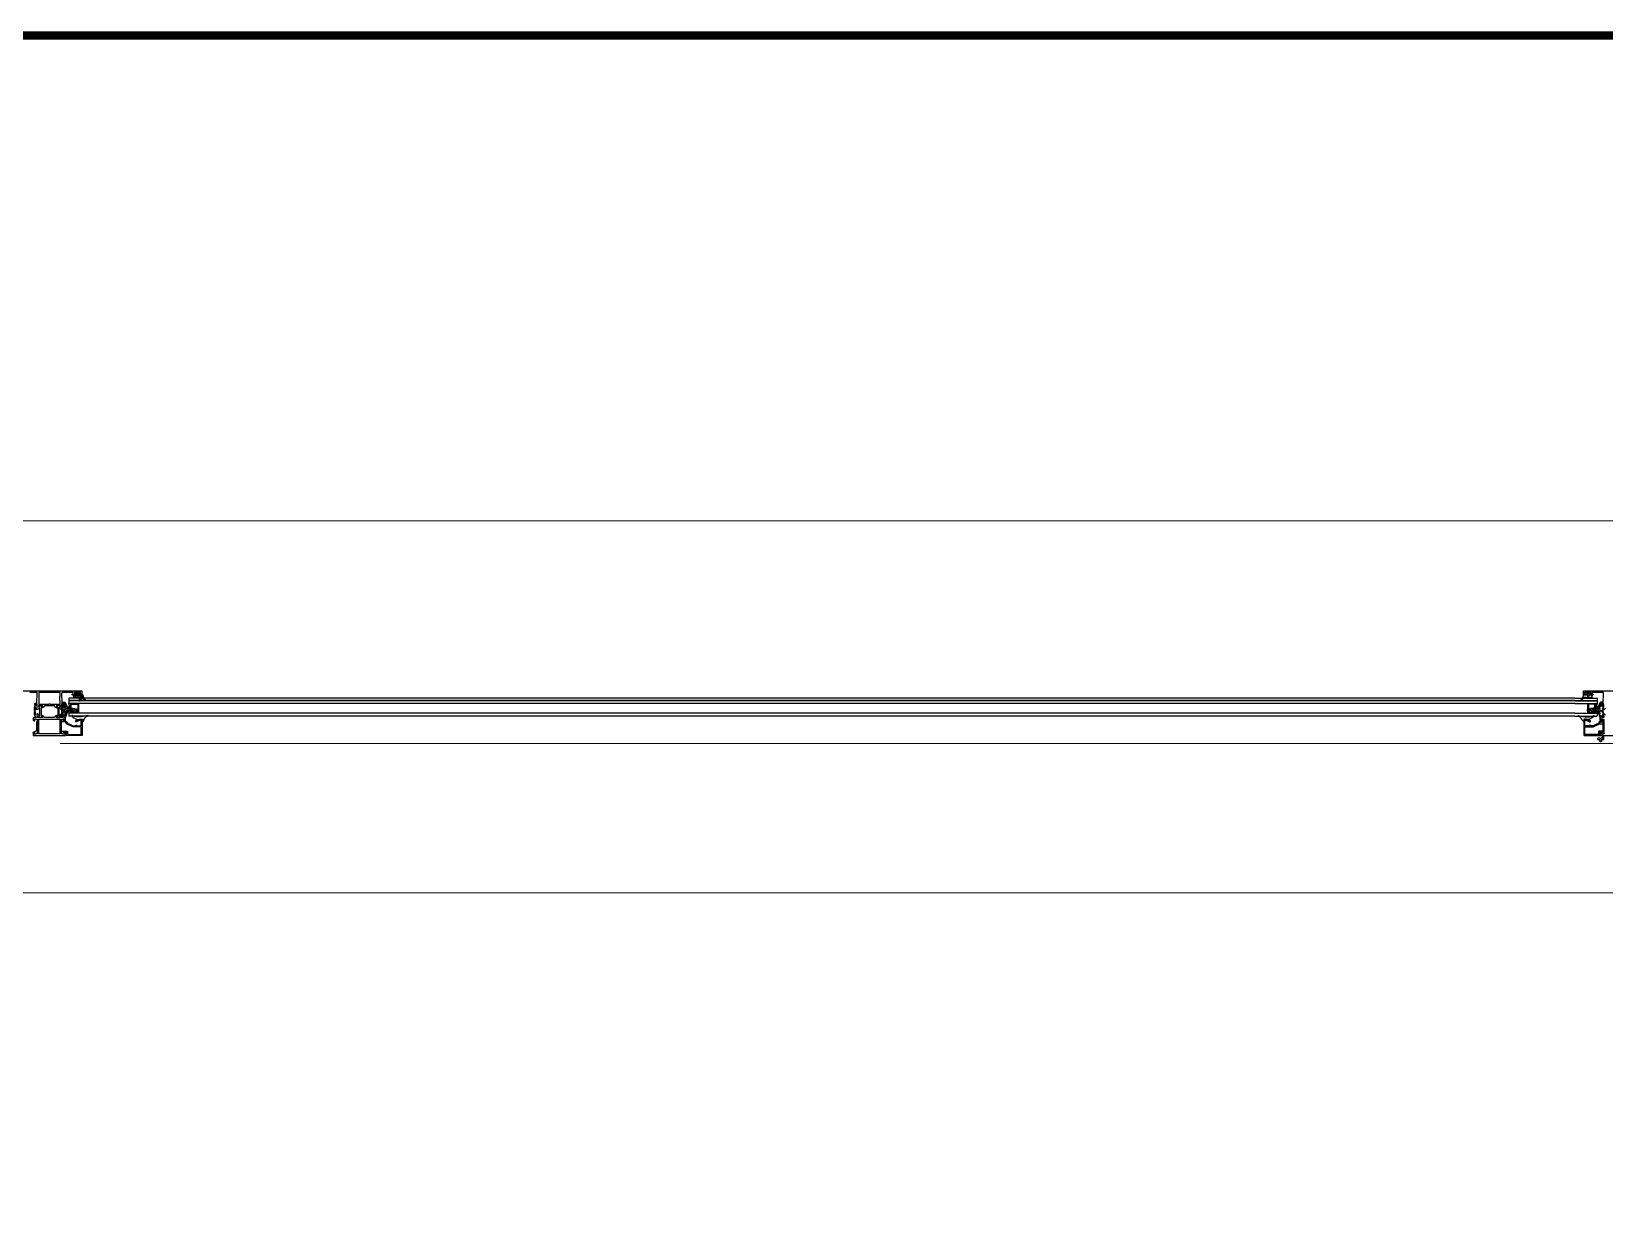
# Model space of a CAD drawing. Extents: x -9058 to 11890, y 0 to 7444.
# Drawn here: x 1829.2 to 2023.7, y 3721.3 to 3868.4 of the extents above; entities that cross this region are included whole.
import ezdxf

# ---------------------------------------------------------------- set-up
doc = ezdxf.new("R2010")
doc.units = 0
doc.header["$LTSCALE"] = 10
doc.header["$MEASUREMENT"] = 0
doc.linetypes.add('HIDDEN2', pattern=[4.7625, 3.175, -1.5875])
for name, color, linetype, lineweight in [('06D', 9, 'Continuous', 9), ('10', 9, 'Continuous', 9), ('15', 9, 'Continuous', 9), ('21', 9, 'Continuous', 9)]:
    doc.layers.add(name, color=color, linetype=linetype, lineweight=lineweight)

msp = doc.modelspace()

# ---------------------------------------------------------------- hatches: boundary and pattern name
at = {"layer": '06D', "lineweight": 25, "ltscale": 0.5}
h = msp.add_hatch(dxfattribs=at)
h.set_pattern_fill('ANSI31', color=256, scale=0.05, angle=450, style=0)
h.set_pattern_definition([(225, (-191.06147, 133.83068), (-0.1122532015, 0.1122532015), [])])
edge = h.paths.add_edge_path(flags=16)
edge.add_arc((1834.83, 3786.36), 0.025, 180, 270, ccw=False)
edge.add_line((1834.81, 3786.36), (1834.81, 3786.46))
edge.add_arc((1834.83, 3786.46), 0.025, 450, 540, ccw=False)
edge.add_line((1834.83, 3786.49), (1835.01, 3786.49))
edge.add_arc((1835.01, 3786.46), 0.025, 360, 450, ccw=False)
edge.add_line((1835.04, 3786.46), (1835.04, 3786.36))
edge.add_arc((1835.01, 3786.36), 0.025, 270, 360, ccw=False)
edge.add_line((1835.01, 3786.34), (1834.83, 3786.34))
edge = h.paths.add_edge_path()
edge.add_arc((1834.64, 3786.37), 0.035, 270, 360)
edge.add_line((1834.67, 3786.37), (1834.67, 3786.45))
edge.add_arc((1834.66, 3786.45), 0.015, 360, 402.1692)
edge.add_line((1834.67, 3786.46), (1834.63, 3786.5))
edge.add_arc((1834.66, 3786.53), 0.04, 117.0437, 223.6131, ccw=False)
edge.add_line((1834.64, 3786.56), (1834.73, 3786.61))
edge.add_arc((1834.81, 3786.45), 0.175, 450, 477.0437, ccw=False)
edge.add_line((1834.81, 3786.63), (1835.04, 3786.63))
edge.add_arc((1835.04, 3786.45), 0.175, 422.9563, 450, ccw=False)
edge.add_line((1835.12, 3786.61), (1835.21, 3786.56))
edge.add_arc((1835.19, 3786.53), 0.04, 316.3869, 422.9563, ccw=False)
edge.add_line((1835.22, 3786.5), (1835.18, 3786.46))
edge.add_arc((1835.19, 3786.45), 0.015, 497.8308, 540)
edge.add_line((1835.17, 3786.45), (1835.17, 3786.37))
edge.add_arc((1835.21, 3786.37), 0.035, 180, 270)
edge.add_line((1835.21, 3786.33), (1835.49, 3786.33))
edge.add_arc((1835.49, 3786.29), 0.04, 360, 450, ccw=False)
edge.add_line((1835.53, 3786.29), (1835.53, 3786.15))
edge.add_arc((1835.48, 3786.15), 0.05, 319.9652, 360, ccw=False)
edge.add_line((1835.52, 3786.11), (1835.15, 3785.58))
edge.add_arc((1835.11, 3785.61), 0.04, 146.9957, 319.9652, ccw=False)
edge.add_line((1835.08, 3785.63), (1835.4, 3786.13))
edge.add_arc((1835.35, 3786.17), 0.06, 326.9957, 506.1456)
edge.add_line((1835.3, 3786.2), (1834.46, 3786.2))
edge.add_arc((1834.46, 3786.24), 0.04, 180, 270, ccw=False)
edge.add_line((1834.42, 3786.24), (1834.42, 3786.29))
edge.add_arc((1834.46, 3786.29), 0.04, 90, 180, ccw=False)
edge.add_line((1834.46, 3786.33), (1834.64, 3786.33))
h = msp.add_hatch(dxfattribs=at)
h.set_pattern_fill('ANSI31', color=256, scale=0.05, style=0)
h.set_pattern_definition([(225, (-8.60164, -248.68329), (0.1122532015, -0.1122532015), [])])
h.paths.add_polyline_path([(1834.78, 3784.18), (1834.97, 3784.36, 0.203536), (1835, 3784.43), (1835, 3784.51, 0.380587), (1834.91, 3784.61, -0.061836), (1833.66, 3784.92, -0.189764), (1833.6, 3784.97), (1833.41, 3785.4, 0.285747), (1833.32, 3785.45), (1833.03, 3785.45, 0.414214), (1833.01, 3785.43), (1833.01, 3785.34, 0.414214), (1833.03, 3785.32), (1833.25, 3785.32, -0.414214), (1833.28, 3785.29), (1833.28, 3785.1, -0.414214), (1833.26, 3785.07), (1833.18, 3785.07, -0.414214), (1833.15, 3785.1), (1833.15, 3785.13, 0.414214), (1833.12, 3785.16), (1833.06, 3785.16, 0.296563), (1833.04, 3785.15), (1832.98, 3785.01, 0.104779), (1832.96, 3784.94), (1832.96, 3784.86, -0.081633), (1832.96, 3783.88), (1832.96, 3783.8, 0.104779), (1832.98, 3783.73), (1833.04, 3783.59, 0.296563), (1833.06, 3783.58), (1833.12, 3783.58, 0.414214), (1833.15, 3783.61), (1833.15, 3783.65, -0.414214), (1833.18, 3783.67), (1833.26, 3783.67, -0.414214), (1833.28, 3783.65), (1833.28, 3783.59, 0.414214), (1833.31, 3783.56), (1833.4, 3783.56, 0.328426), (1833.45, 3783.6), (1833.67, 3784.3, -0.309555), (1833.69, 3784.32), (1834.49, 3784.37, 0.394287), (1834.51, 3784.39, -0.364538), (1834.55, 3784.44, -0.068684), (1834.85, 3784.45, -0.950368), (1834.85, 3784.41, 0.000002), (1834.85, 3784.41), (1834.7, 3784.26, 0.999219)])
h.paths.add_polyline_path([(1833.35, 3784.51), (1833.35, 3784.85, 0.414214), (1833.32, 3784.88), (1833.19, 3784.88, 0.414214), (1833.16, 3784.85), (1833.16, 3784.51, 0.414214), (1833.19, 3784.48), (1833.32, 3784.48, 0.414214)], flags=16)
h.paths.add_polyline_path([(1833.32, 3784.26), (1833.19, 3784.26, 0.414214), (1833.16, 3784.23), (1833.16, 3783.89, 0.414214), (1833.19, 3783.86), (1833.32, 3783.86, 0.414214), (1833.35, 3783.89), (1833.35, 3784.23, 0.414214)], flags=16)
h = msp.add_hatch(dxfattribs=at)
h.set_pattern_fill('ANSI31', color=256, scale=0.05, style=0)
h.set_pattern_definition([(315, (62.20478, -248.68422), (-0.1122532015, -0.1122532015), [])])
h.paths.add_polyline_path([(2021.73, 3784.18), (2021.54, 3784.36, -0.203536), (2021.51, 3784.43), (2021.51, 3784.51, -0.380587), (2021.6, 3784.61, 0.061836), (2022.86, 3784.92, 0.189764), (2022.91, 3784.97), (2023.1, 3785.39, -0.285747), (2023.19, 3785.45), (2023.48, 3785.45, -0.414214), (2023.5, 3785.43), (2023.5, 3785.34, -0.414214), (2023.48, 3785.32), (2023.27, 3785.32, 0.414214), (2023.23, 3785.29), (2023.23, 3785.1, 0.414214), (2023.26, 3785.07), (2023.34, 3785.07, 0.414214), (2023.36, 3785.1), (2023.36, 3785.13, -0.414214), (2023.39, 3785.16), (2023.46, 3785.16, -0.296563), (2023.47, 3785.15), (2023.53, 3785.01, -0.104779), (2023.55, 3784.94), (2023.55, 3784.86, 0.081633), (2023.55, 3783.88), (2023.55, 3783.8, -0.104779), (2023.53, 3783.73), (2023.47, 3783.59, -0.296563), (2023.46, 3783.58), (2023.39, 3783.58, -0.414214), (2023.36, 3783.61), (2023.36, 3783.65, 0.414214), (2023.34, 3783.67), (2023.26, 3783.67, 0.414214), (2023.23, 3783.65), (2023.23, 3783.59, -0.414214), (2023.21, 3783.56), (2023.11, 3783.56, -0.328426), (2023.06, 3783.6), (2022.84, 3784.3, 0.309555), (2022.82, 3784.32), (2022.02, 3784.37, -0.394287), (2022, 3784.39, 0.364538), (2021.96, 3784.44, 0.068684), (2021.66, 3784.45, 0.950368), (2021.66, 3784.41, -0.000002), (2021.66, 3784.41), (2021.81, 3784.26, -0.999219)])
h.paths.add_polyline_path([(2023.16, 3784.51), (2023.16, 3784.85, -0.414214), (2023.19, 3784.88), (2023.32, 3784.88, -0.414214), (2023.35, 3784.85), (2023.35, 3784.51, -0.414214), (2023.32, 3784.48), (2023.19, 3784.48, -0.414214)], flags=16)
h.paths.add_polyline_path([(2023.19, 3784.26), (2023.32, 3784.26, -0.414214), (2023.35, 3784.23), (2023.35, 3783.89, -0.414214), (2023.32, 3783.86), (2023.19, 3783.86, -0.414214), (2023.16, 3783.89), (2023.16, 3784.23, -0.414214)], flags=16)

# ---------------------------------------------------------------- linework, layer by layer
at = {"layer": '06D'}
for points in [[(2225.06, 3807.87), (1825.06, 3807.87)], [(1832.78, 3780.34), (2216.99, 3780.34)], [(2223.06, 3763.87), (2223.06, 3761.87), (1827.06, 3761.87), (1827.06, 3763.87)]]:
    msp.add_lwpolyline(points, dxfattribs=at)
at = {"layer": '06D', "lineweight": 25, "ltscale": 0.5}
for points in [[(1834.64, 3786.33, 0.414214), (1834.67, 3786.37), (1834.67, 3786.45, 0.186103), (1834.67, 3786.46), (1834.63, 3786.5, -0.501687), (1834.64, 3786.56), (1834.73, 3786.61, -0.118551), (1834.81, 3786.63), (1835.04, 3786.63, -0.118551), (1835.12, 3786.61), (1835.21, 3786.56, -0.501687), (1835.22, 3786.5), (1835.18, 3786.46, 0.186103), (1835.17, 3786.45), (1835.17, 3786.37, 0.414214), (1835.21, 3786.33), (1835.49, 3786.33, -0.414214), (1835.53, 3786.29), (1835.53, 3786.15, -0.176484), (1835.52, 3786.11), (1835.15, 3785.58, -0.940455), (1835.08, 3785.63), (1835.4, 3786.13, 0.992608), (1835.3, 3786.2), (1834.46, 3786.2, -0.414214), (1834.42, 3786.24), (1834.42, 3786.29, -0.414214), (1834.46, 3786.33)], [(1834.83, 3786.34, -0.414214), (1834.81, 3786.36), (1834.81, 3786.46, -0.414214), (1834.83, 3786.49), (1835.01, 3786.49, -0.414214), (1835.04, 3786.46), (1835.04, 3786.36, -0.414214), (1835.01, 3786.34)], [(1830.42, 3783.86, 0.131652), (1830.43, 3783.81), (1830.54, 3783.62, -0.131652), (1830.54, 3783.6), (1830.54, 3783.58, -0.414214), (1830.51, 3783.55), (1830.15, 3783.55, -0.414214), (1830.12, 3783.58), (1830.12, 3783.6, -0.131652), (1830.13, 3783.62), (1830.24, 3783.81, 0.131652), (1830.25, 3783.86), (1830.25, 3784.7, 0.131652), (1830.24, 3784.75), (1830.13, 3784.94, -0.131652), (1830.12, 3784.95), (1830.12, 3784.98, -0.414214), (1830.15, 3785.01), (1830.51, 3785.01, -0.414214), (1830.54, 3784.98), (1830.54, 3784.95, -0.131652), (1830.54, 3784.94), (1830.43, 3784.75, 0.131652), (1830.42, 3784.7)], [(1832.49, 3783.86, -0.131652), (1832.48, 3783.81), (1832.37, 3783.62, 0.131652), (1832.36, 3783.6), (1832.36, 3783.58, 0.414214), (1832.39, 3783.55), (1832.75, 3783.55, 0.414214), (1832.78, 3783.58), (1832.78, 3783.6, 0.131652), (1832.78, 3783.62), (1832.67, 3783.81, -0.131652), (1832.66, 3783.86), (1832.66, 3784.7, -0.131652), (1832.67, 3784.75), (1832.78, 3784.94, 0.131652), (1832.78, 3784.95), (1832.78, 3784.98, 0.414214), (1832.75, 3785.01), (1832.39, 3785.01, 0.414214), (1832.36, 3784.98), (1832.36, 3784.95, 0.131652), (1832.37, 3784.94), (1832.48, 3784.75, -0.131652), (1832.49, 3784.7)], [(1833.35, 3784.51, -0.414214), (1833.32, 3784.48), (1833.19, 3784.48, -0.414214), (1833.16, 3784.51), (1833.16, 3784.85, -0.414214), (1833.19, 3784.88), (1833.32, 3784.88, -0.414214), (1833.35, 3784.85)], [(1835.52, 3783.34), (1835.52, 3783.12, 0.414214), (1835.55, 3783.09), (1835.59, 3783.09, 0.356389), (1835.69, 3783.17, -0.262181), (1836.2, 3783.76, 0.316752), (1836.22, 3783.79, 0.499585), (1836.19, 3783.82, -0.048291), (1835.63, 3783.68, -0.086497), (1834.53, 3783.68, -0.16681), (1834.3, 3783.79, 0.169383), (1834.28, 3783.81), (1834.27, 3783.81, 0.513067), (1834.22, 3783.74, 0.159858), (1834.8, 3783.36, 0.178819), (1835.16, 3783.34), (1835.18, 3783.36, -0.13005), (1835.23, 3783.37), (1835.49, 3783.37, -0.414214)], [(2021.09, 3783.34), (2021.09, 3783.12, -0.414214), (2021.06, 3783.09), (2021.03, 3783.09, -0.356389), (2020.93, 3783.17, 0.262181), (2020.41, 3783.76, -0.316752), (2020.39, 3783.79, -0.499585), (2020.43, 3783.82, 0.048291), (2020.99, 3783.68, 0.086497), (2022.09, 3783.68, 0.16681), (2022.31, 3783.79, -0.169383), (2022.33, 3783.81), (2022.35, 3783.81, -0.513067), (2022.39, 3783.74, -0.159858), (2021.82, 3783.36, -0.178819), (2021.45, 3783.34), (2021.43, 3783.35, 0.13005), (2021.38, 3783.37), (2021.12, 3783.37, 0.414214)]]:
    msp.add_lwpolyline(points, format="xyb", close=True, dxfattribs=at)
for points in [[(1835.59, 3786.35, 0.220745), (1835.89, 3785.75, -0.651907), (1835.84, 3785.68, -0.176952), (1835.55, 3786, 0.281357), (1835.4, 3786.09), (1835.32, 3786.09), (1835.31, 3786.09), (1835.3, 3786.09), (1835.29, 3786.09), (1835.29, 3786.08), (1835.28, 3786.08), (1835.27, 3786.07), (1835.27, 3786.07), (1835.26, 3786.06), (1835.26, 3786.05), (1835.26, 3786.04), (1835.26, 3785.96), (1835.26, 3785.96), (1835.26, 3785.96), (1835.26, 3785.95), (1835.26, 3785.95), (1835.25, 3785.95), (1835.25, 3785.95), (1835.25, 3785.94), (1835.25, 3785.94), (1835.24, 3785.94), (1835.16, 3785.94), (1835.16, 3785.94), (1835.15, 3785.94), (1835.15, 3785.94), (1835.15, 3785.95), (1835.15, 3785.95), (1835.14, 3785.95), (1835.14, 3785.95), (1835.14, 3785.96), (1835.14, 3785.96), (1835.14, 3786.04), (1835.14, 3786.05), (1835.14, 3786.05), (1835.13, 3786.06), (1835.13, 3786.07), (1835.12, 3786.07), (1835.12, 3786.08), (1835.11, 3786.08), (1835.1, 3786.09), (1835.09, 3786.09), (1835.08, 3786.09), (1835.07, 3786.09), (1835.07, 3786.08), (1835.06, 3786.08), (1835.05, 3786.07), (1835.05, 3786.07), (1835.04, 3786.06), (1835.04, 3786.05), (1835.04, 3786.04), (1835.04, 3785.96), (1835.04, 3785.96), (1835.04, 3785.96), (1835.04, 3785.95), (1835.04, 3785.95), (1835.03, 3785.95), (1835.03, 3785.95), (1835.03, 3785.94), (1835.03, 3785.94), (1835.02, 3785.94), (1834.94, 3785.94), (1834.94, 3785.94), (1834.93, 3785.94), (1834.93, 3785.94), (1834.93, 3785.95), (1834.93, 3785.95), (1834.92, 3785.95), (1834.92, 3785.95), (1834.92, 3785.96), (1834.92, 3785.96), (1834.92, 3786.04), (1834.92, 3786.05), (1834.92, 3786.05), (1834.91, 3786.06), (1834.91, 3786.07), (1834.9, 3786.07), (1834.9, 3786.08), (1834.89, 3786.08), (1834.88, 3786.09), (1834.87, 3786.09), (1834.86, 3786.09), (1834.85, 3786.09), (1834.85, 3786.08), (1834.84, 3786.08), (1834.83, 3786.07), (1834.83, 3786.07), (1834.82, 3786.06), (1834.82, 3786.05), (1834.82, 3786.04), (1834.82, 3785.96), (1834.82, 3785.96), (1834.82, 3785.96), (1834.82, 3785.95), (1834.82, 3785.95), (1834.81, 3785.95), (1834.81, 3785.95), (1834.81, 3785.94), (1834.81, 3785.94), (1834.8, 3785.94), (1834.72, 3785.94), (1834.72, 3785.94), (1834.71, 3785.94), (1834.71, 3785.94), (1834.71, 3785.95), (1834.71, 3785.95), (1834.7, 3785.95), (1834.7, 3785.95), (1834.7, 3785.96), (1834.7, 3785.96), (1834.7, 3786.04), (1834.7, 3786.05), (1834.7, 3786.05), (1834.69, 3786.06), (1834.69, 3786.07), (1834.68, 3786.07), (1834.68, 3786.08), (1834.67, 3786.08), (1834.66, 3786.09), (1834.65, 3786.09), (1834.64, 3786.09), (1834.63, 3786.09), (1834.63, 3786.08), (1834.62, 3786.08), (1834.61, 3786.07), (1834.61, 3786.07), (1834.6, 3786.06), (1834.6, 3786.05), (1834.6, 3786.04), (1834.6, 3785.96), (1834.6, 3785.96), (1834.6, 3785.96), (1834.6, 3785.95), (1834.6, 3785.95), (1834.59, 3785.95), (1834.59, 3785.95), (1834.59, 3785.94), (1834.59, 3785.94), (1834.58, 3785.94), (1834.5, 3785.94), (1834.5, 3785.94), (1834.49, 3785.94), (1834.49, 3785.94), (1834.49, 3785.95), (1834.49, 3785.95), (1834.48, 3785.95), (1834.48, 3785.95), (1834.48, 3785.96), (1834.48, 3785.96), (1834.48, 3786.3, -0.414214), (1834.51, 3786.33), (1834.74, 3786.33, 0.414214), (1834.77, 3786.36), (1834.77, 3786.43, 0.291535), (1834.76, 3786.44), (1834.71, 3786.46, -0.613042), (1834.71, 3786.53), (1834.83, 3786.59, -0.127095), (1834.89, 3786.61), (1835.09, 3786.61, -0.127095), (1835.15, 3786.59), (1835.26, 3786.53, -0.585233), (1835.26, 3786.46), (1835.21, 3786.44, 0.167811), (1835.21, 3786.43), (1835.21, 3786.36, 0.414214), (1835.24, 3786.33), (1835.54, 3786.33), (1835.54, 3786.39, -0.394677), (1835.59, 3786.35)], [(2021.03, 3786.35, -0.220745), (2020.72, 3785.75, 0.651907), (2020.78, 3785.68, 0.176952), (2021.07, 3786, -0.281357), (2021.21, 3786.09), (2021.29, 3786.09), (2021.31, 3786.09), (2021.31, 3786.09), (2021.32, 3786.08), (2021.33, 3786.08), (2021.34, 3786.08), (2021.34, 3786.07), (2021.35, 3786.07), (2021.35, 3786.06), (2021.36, 3786.05), (2021.36, 3786.04), (2021.36, 3785.96), (2021.36, 3785.96), (2021.36, 3785.96), (2021.36, 3785.95), (2021.36, 3785.95), (2021.36, 3785.95), (2021.37, 3785.95), (2021.37, 3785.94), (2021.37, 3785.94), (2021.38, 3785.94), (2021.46, 3785.94), (2021.46, 3785.94), (2021.46, 3785.94), (2021.47, 3785.94), (2021.47, 3785.95), (2021.47, 3785.95), (2021.47, 3785.95), (2021.48, 3785.95), (2021.48, 3785.96), (2021.48, 3785.96), (2021.48, 3786.04), (2021.48, 3786.04), (2021.48, 3786.05), (2021.48, 3786.06), (2021.49, 3786.07), (2021.49, 3786.07), (2021.5, 3786.08), (2021.51, 3786.08), (2021.51, 3786.08), (2021.53, 3786.09), (2021.53, 3786.09), (2021.54, 3786.08), (2021.55, 3786.08), (2021.56, 3786.08), (2021.56, 3786.07), (2021.57, 3786.07), (2021.57, 3786.06), (2021.58, 3786.05), (2021.58, 3786.04), (2021.58, 3785.96), (2021.58, 3785.96), (2021.58, 3785.96), (2021.58, 3785.95), (2021.58, 3785.95), (2021.58, 3785.95), (2021.59, 3785.95), (2021.59, 3785.94), (2021.59, 3785.94), (2021.6, 3785.94), (2021.68, 3785.94), (2021.68, 3785.94), (2021.68, 3785.94), (2021.69, 3785.94), (2021.69, 3785.95), (2021.69, 3785.95), (2021.69, 3785.95), (2021.7, 3785.95), (2021.7, 3785.96), (2021.7, 3785.96), (2021.7, 3786.04), (2021.7, 3786.04), (2021.7, 3786.05), (2021.7, 3786.06), (2021.71, 3786.07), (2021.71, 3786.07), (2021.72, 3786.08), (2021.73, 3786.08), (2021.73, 3786.08), (2021.75, 3786.09), (2021.75, 3786.09), (2021.76, 3786.08), (2021.77, 3786.08), (2021.78, 3786.08), (2021.78, 3786.07), (2021.79, 3786.07), (2021.79, 3786.06), (2021.8, 3786.05), (2021.8, 3786.04), (2021.8, 3785.96), (2021.8, 3785.96), (2021.8, 3785.96), (2021.8, 3785.95), (2021.8, 3785.95), (2021.8, 3785.95), (2021.81, 3785.95), (2021.81, 3785.94), (2021.81, 3785.94), (2021.82, 3785.94), (2021.9, 3785.94), (2021.9, 3785.94), (2021.9, 3785.94), (2021.91, 3785.94), (2021.91, 3785.95), (2021.91, 3785.95), (2021.91, 3785.95), (2021.92, 3785.95), (2021.92, 3785.96), (2021.92, 3785.96), (2021.92, 3786.04), (2021.92, 3786.04), (2021.92, 3786.05), (2021.92, 3786.06), (2021.93, 3786.07), (2021.93, 3786.07), (2021.94, 3786.08), (2021.95, 3786.08), (2021.95, 3786.08), (2021.97, 3786.09), (2021.97, 3786.09), (2021.98, 3786.08), (2021.99, 3786.08), (2022, 3786.08), (2022, 3786.07), (2022.01, 3786.07), (2022.01, 3786.06), (2022.02, 3786.05), (2022.02, 3786.04), (2022.02, 3785.96), (2022.02, 3785.96), (2022.02, 3785.96), (2022.02, 3785.95), (2022.02, 3785.95), (2022.02, 3785.95), (2022.03, 3785.95), (2022.03, 3785.94), (2022.03, 3785.94), (2022.04, 3785.94), (2022.12, 3785.94), (2022.12, 3785.94), (2022.12, 3785.94), (2022.13, 3785.94), (2022.13, 3785.95), (2022.13, 3785.95), (2022.13, 3785.95), (2022.14, 3785.95), (2022.14, 3785.96), (2022.14, 3785.96), (2022.14, 3786.3, 0.414214), (2022.11, 3786.33), (2021.88, 3786.33, -0.414214), (2021.85, 3786.36), (2021.85, 3786.42, -0.291535), (2021.86, 3786.44), (2021.91, 3786.46, 0.613042), (2021.91, 3786.52), (2021.79, 3786.59, 0.127095), (2021.73, 3786.6), (2021.53, 3786.6, 0.127095), (2021.46, 3786.59), (2021.35, 3786.53, 0.585233), (2021.35, 3786.46), (2021.4, 3786.44, -0.167811), (2021.41, 3786.42), (2021.41, 3786.36, -0.414214), (2021.38, 3786.33), (2021.08, 3786.33), (2021.08, 3786.39, 0.394677), (2021.03, 3786.35)], [(1832.96, 3783.88, 0.081633), (1832.96, 3784.86), (1832.96, 3784.94, -0.104779), (1832.98, 3785.01), (1833.04, 3785.15, -0.296563), (1833.06, 3785.16), (1833.12, 3785.16, -0.414214), (1833.15, 3785.13), (1833.15, 3785.1, 0.414214), (1833.18, 3785.07), (1833.26, 3785.07, 0.414214), (1833.28, 3785.1), (1833.28, 3785.29, 0.414214), (1833.25, 3785.32), (1833.03, 3785.32, -0.414214), (1833.01, 3785.34), (1833.01, 3785.43, -0.414214), (1833.03, 3785.45), (1833.32, 3785.45, -0.285747), (1833.41, 3785.4), (1833.6, 3784.97, 0.189764), (1833.66, 3784.92, 0.061836), (1834.91, 3784.61, -0.380587), (1835, 3784.51), (1835, 3784.43, -0.203536), (1834.97, 3784.36), (1834.78, 3784.18, -0.999219), (1834.7, 3784.26), (1834.85, 3784.41, 0.950364), (1834.85, 3784.45, 0.068684), (1834.55, 3784.44, 0.364538), (1834.51, 3784.39, -0.394287), (1834.49, 3784.37), (1833.69, 3784.32, 0.309555), (1833.67, 3784.3), (1833.45, 3783.6, -0.328426), (1833.4, 3783.56), (1833.31, 3783.56, -0.414214), (1833.28, 3783.59), (1833.28, 3783.65, 0.414214), (1833.26, 3783.67), (1833.18, 3783.67, 0.414214), (1833.15, 3783.65), (1833.15, 3783.61, -0.414214), (1833.12, 3783.58), (1833.06, 3783.58, -0.296563), (1833.04, 3783.59), (1832.98, 3783.73, -0.104779), (1832.96, 3783.8), (1832.96, 3783.88)], [(2023.55, 3783.88, -0.081633), (2023.55, 3784.86), (2023.55, 3784.94, 0.104779), (2023.53, 3785.01), (2023.47, 3785.15, 0.296563), (2023.46, 3785.16), (2023.39, 3785.16, 0.414214), (2023.36, 3785.13), (2023.36, 3785.1, -0.414214), (2023.34, 3785.07), (2023.26, 3785.07, -0.414214), (2023.23, 3785.1), (2023.23, 3785.29, -0.414214), (2023.27, 3785.32), (2023.48, 3785.32, 0.414214), (2023.5, 3785.34), (2023.5, 3785.43, 0.414214), (2023.48, 3785.45), (2023.19, 3785.45, 0.285747), (2023.1, 3785.39), (2022.91, 3784.97, -0.189764), (2022.86, 3784.92, -0.061836), (2021.6, 3784.61, 0.380587), (2021.51, 3784.51), (2021.51, 3784.43, 0.203536), (2021.54, 3784.36), (2021.73, 3784.18, 0.999219), (2021.81, 3784.26), (2021.66, 3784.41, -0.950364), (2021.66, 3784.45, -0.068684), (2021.96, 3784.44, -0.364538), (2022, 3784.39, 0.394287), (2022.02, 3784.37), (2022.82, 3784.32, -0.309555), (2022.84, 3784.3), (2023.06, 3783.6, 0.328426), (2023.11, 3783.56), (2023.21, 3783.56, 0.414214), (2023.23, 3783.59), (2023.23, 3783.65, -0.414214), (2023.26, 3783.67), (2023.34, 3783.67, -0.414214), (2023.36, 3783.65), (2023.36, 3783.61, 0.414214), (2023.39, 3783.58), (2023.46, 3783.58, 0.296563), (2023.47, 3783.59), (2023.53, 3783.73, 0.104779), (2023.55, 3783.8), (2023.55, 3783.88)]]:
    msp.add_lwpolyline(points, format="xyb", dxfattribs=at)
at = {"layer": '10', "lineweight": 25, "ltscale": 0.5}
for p, q in [((1834.05, 3785.31), (1834.05, 3784.11)), ((1835.05, 3785.31), (1835.05, 3784.11)), ((2021.56, 3785.31), (2021.56, 3784.11)), ((2022.56, 3785.31), (2022.56, 3784.11)), ((1829.84, 3781.93), (1829.34, 3781.66)), ((1829.84, 3783.06), (1829.84, 3782.89)), ((1829.84, 3782.89), (1829.84, 3781.93)), ((2022.94, 3783.06), (2023.44, 3783.06)), ((2022.94, 3782.79), (2023.44, 3782.79)), ((2023.44, 3781.93), (2022.94, 3781.66)), ((2023.44, 3783.06), (2023.44, 3782.89)), ((2023.44, 3782.89), (2023.44, 3781.93))]:
    msp.add_line(p, q, dxfattribs=at)
for points in [[(1827.46, 3786.84), (1835.44, 3786.84, -0.414214), (1835.45, 3786.83), (1835.45, 3786.35, -0.414214), (1835.44, 3786.34), (1835.22, 3786.34, -0.414214), (1835.15, 3786.41), (1835.15, 3786.43, -0.414214), (1835.16, 3786.44), (1835.26, 3786.44, 0.414214), (1835.31, 3786.49), (1835.31, 3786.61, 0.414214), (1835.26, 3786.66), (1834.59, 3786.66, 0.414214), (1834.54, 3786.61), (1834.54, 3786.49, 0.414214), (1834.59, 3786.44), (1834.69, 3786.44, -0.414214), (1834.7, 3786.43), (1834.7, 3786.41, -0.414214), (1834.63, 3786.34), (1834.32, 3786.34, -0.414214), (1834.27, 3786.39), (1834.27, 3786.44), (1834.37, 3786.44, 0.414214), (1834.4, 3786.47), (1834.4, 3786.64), (1834.27, 3786.64), (1834.27, 3786.65), (1834.01, 3786.65), (1834.01, 3786.64), (1833.86, 3786.64), (1833.86, 3786.65), (1833.53, 3786.65), (1833.53, 3786.64), (1833.38, 3786.64), (1833.38, 3786.65), (1833.06, 3786.65, 0.425337), (1832.96, 3786.54), (1833, 3785.36, 0.403083), (1833.03, 3785.33), (1833.15, 3785.33, -0.414214), (1833.27, 3785.21), (1833.27, 3785.12, -0.414214), (1833.17, 3785.02), (1833.16, 3785.02, -0.414214), (1833.15, 3785.03), (1833.15, 3785.18, 0.414214), (1833.12, 3785.21), (1832.98, 3785.21, 0.414214), (1832.95, 3785.18), (1832.95, 3784.87), (1833.02, 3784.61, -0.700084), (1832.92, 3784.54), (1832.9, 3784.55), (1832.73, 3784.72, -0.607471), (1832.74, 3784.78, 0.283637), (1832.77, 3784.8), (1832.82, 3784.99, 1.229391), (1832.76, 3785.02), (1832.29, 3785.02), (1832.45, 3784.75, -0.859449), (1832.42, 3784.73), (1832.18, 3784.82), (1832.06, 3785.02), (1830.85, 3785.02), (1830.73, 3784.82), (1830.49, 3784.73, -0.859449), (1830.46, 3784.75), (1830.62, 3785.02), (1830.14, 3785.02, 1.229391), (1830.09, 3784.99), (1830.14, 3784.8, 0.283637), (1830.17, 3784.78, -0.607471), (1830.18, 3784.72), (1830.01, 3784.55), (1829.99, 3784.54, -0.700084), (1829.88, 3784.61), (1829.95, 3784.87), (1829.95, 3785.18, 0.414214), (1829.92, 3785.21), (1829.78, 3785.21, 0.414214), (1829.75, 3785.18), (1829.75, 3785.03, -0.414214), (1829.74, 3785.02), (1829.73, 3785.02, -0.414214), (1829.63, 3785.12), (1829.63, 3785.21, -0.414214), (1829.75, 3785.33), (1829.88, 3785.33, 0.403083), (1829.91, 3785.36), (1829.95, 3786.54, 0.425337), (1829.85, 3786.65), (1829.53, 3786.65), (1829.53, 3786.64), (1829.38, 3786.64), (1829.38, 3786.65), (1829.05, 3786.65)], [(2023.78, 3784.72), (2023.61, 3784.55), (2023.6, 3784.54, -0.700084), (2023.49, 3784.61), (2023.56, 3784.87), (2023.56, 3785.18, 0.414214), (2023.53, 3785.21), (2023.39, 3785.21, 0.414214), (2023.36, 3785.18), (2023.36, 3785.03, -0.414214), (2023.35, 3785.02), (2023.34, 3785.02, -0.414214), (2023.24, 3785.12), (2023.24, 3785.21, -0.414214), (2023.36, 3785.33), (2023.48, 3785.33, 0.403083), (2023.51, 3785.36), (2023.55, 3786.54, 0.425337), (2023.45, 3786.65), (2023.13, 3786.65), (2023.13, 3786.64), (2022.98, 3786.64), (2022.98, 3786.65), (2022.65, 3786.65), (2022.65, 3786.64), (2022.5, 3786.64), (2022.5, 3786.65), (2022.24, 3786.65), (2022.24, 3786.64), (2022.11, 3786.64), (2022.11, 3786.47, 0.414214), (2022.14, 3786.44), (2022.24, 3786.44), (2022.24, 3786.39, -0.414214), (2022.19, 3786.34), (2021.88, 3786.34, -0.414214), (2021.81, 3786.41), (2021.81, 3786.43, -0.414214), (2021.82, 3786.44), (2021.92, 3786.44, 0.414214), (2021.97, 3786.49), (2021.97, 3786.61, 0.414214), (2021.92, 3786.66), (2021.25, 3786.66, 0.414214), (2021.2, 3786.61), (2021.2, 3786.49, 0.414214), (2021.25, 3786.44), (2021.35, 3786.44, -0.414214), (2021.36, 3786.43), (2021.36, 3786.41, -0.414214), (2021.29, 3786.34), (2021.07, 3786.34, -0.414214), (2021.06, 3786.35), (2021.06, 3786.83, -0.414214), (2021.07, 3786.84), (2029.05, 3786.84, -0.414214)], [(1829.53, 3783.54, 0.414222), (1829.45, 3783.46), (1829.45, 3783.29, 0.414214), (1829.6, 3783.14), (1829.64, 3783.14, 0.414214), (1829.65, 3783.15), (1829.65, 3783.21, 0.366034), (1829.63, 3783.24, -0.365977), (1829.6, 3783.27), (1829.6, 3783.36, -0.414214), (1829.63, 3783.39), (1829.74, 3783.39, -0.365977), (1829.77, 3783.36, 0.365977), (1829.8, 3783.34), (1829.92, 3783.34, -0.414214), (1829.95, 3783.31), (1829.95, 3782.47), (1829.98, 3782.44), (1829.95, 3782.41), (1829.95, 3781.57, -0.414214), (1829.92, 3781.54), (1829.8, 3781.54, 0.365977), (1829.77, 3781.51, -0.365977), (1829.74, 3781.49), (1829.63, 3781.49, -0.414214), (1829.6, 3781.52), (1829.6, 3781.61, -0.365977), (1829.63, 3781.64, 0.366034), (1829.65, 3781.67), (1829.65, 3781.73, 0.414214), (1829.64, 3781.74), (1829.6, 3781.74, 0.414214), (1829.45, 3781.59), (1829.45, 3781.35, 0.414214), (1829.46, 3781.34), (1833.44, 3781.34, 0.414214), (1833.45, 3781.35), (1833.45, 3781.59, 0.414214), (1833.3, 3781.74), (1833.26, 3781.74, 0.414214), (1833.25, 3781.73), (1833.25, 3781.67, 0.366034), (1833.28, 3781.64, -0.365977), (1833.3, 3781.61), (1833.3, 3781.52, -0.414214), (1833.27, 3781.49), (1833.16, 3781.49, -0.365977), (1833.13, 3781.51, 0.365977), (1833.11, 3781.54), (1832.98, 3781.54, -0.414214), (1832.95, 3781.57), (1832.95, 3782.41), (1832.92, 3782.44), (1832.95, 3782.47), (1832.95, 3783.31, -0.414214), (1832.98, 3783.34), (1833.11, 3783.34, 0.365977), (1833.13, 3783.36, -0.365977), (1833.16, 3783.39), (1833.27, 3783.39, -0.414214), (1833.3, 3783.36), (1833.3, 3783.27, -0.365977), (1833.28, 3783.24, 0.366034), (1833.25, 3783.21), (1833.25, 3783.15, 0.414214), (1833.26, 3783.14), (1833.3, 3783.14, 0.414214), (1833.45, 3783.29), (1833.45, 3783.46, 0.414214), (1833.37, 3783.54), (1833.3, 3783.54, -0.414214), (1833.27, 3783.57), (1833.27, 3783.59, 0.414214), (1833.17, 3783.69), (1833.16, 3783.69, 0.414214), (1833.15, 3783.68), (1833.15, 3783.57, -0.414214), (1833.12, 3783.54), (1832.98, 3783.54, -0.414214), (1832.95, 3783.57), (1832.95, 3783.68), (1833.02, 3783.94, 0.700084), (1832.92, 3784.02), (1832.9, 3784.01), (1832.73, 3783.83, 0.607471), (1832.74, 3783.77, -0.283637), (1832.77, 3783.75), (1832.82, 3783.57, -1.229391), (1832.76, 3783.54), (1832.29, 3783.54), (1832.45, 3783.8, 0.713664), (1832.43, 3783.83), (1832.18, 3783.74), (1832.06, 3783.54), (1830.85, 3783.54), (1830.73, 3783.74), (1830.48, 3783.83, 0.713664), (1830.46, 3783.8), (1830.62, 3783.54), (1830.14, 3783.54, -1.229391), (1830.09, 3783.57), (1830.14, 3783.75, -0.283637), (1830.17, 3783.77, 0.607471), (1830.18, 3783.83), (1830.01, 3784.01), (1829.99, 3784.02, 0.700084), (1829.88, 3783.94), (1829.95, 3783.68), (1829.95, 3783.57, -0.414214), (1829.92, 3783.54), (1829.78, 3783.54, -0.414214), (1829.75, 3783.57), (1829.75, 3783.68, 0.414214), (1829.74, 3783.69), (1829.73, 3783.69, 0.414214), (1829.63, 3783.59), (1829.63, 3783.57, -0.414214), (1829.6, 3783.54), (1829.53, 3783.54)], [(2023.78, 3783.83), (2023.61, 3784.01), (2023.6, 3784.02, 0.700084), (2023.49, 3783.94), (2023.56, 3783.68), (2023.56, 3783.57, -0.414214), (2023.53, 3783.54), (2023.39, 3783.54, -0.414214), (2023.36, 3783.57), (2023.36, 3783.68, 0.414214), (2023.35, 3783.69), (2023.34, 3783.69, 0.414214), (2023.24, 3783.59), (2023.24, 3783.57, -0.414214), (2023.21, 3783.54), (2023.14, 3783.54)], [(2023.14, 3783.54, 0.414222), (2023.06, 3783.46), (2023.06, 3783.29, 0.414214), (2023.21, 3783.14), (2023.25, 3783.14, 0.414214), (2023.26, 3783.15), (2023.26, 3783.21, 0.366034), (2023.23, 3783.24, -0.365977), (2023.21, 3783.27), (2023.21, 3783.36, -0.414214), (2023.24, 3783.39), (2023.35, 3783.39, -0.365977), (2023.38, 3783.36, 0.365977), (2023.41, 3783.34), (2023.53, 3783.34, -0.414214), (2023.56, 3783.31), (2023.56, 3782.47), (2023.59, 3782.44), (2023.56, 3782.41), (2023.56, 3781.57, -0.414214), (2023.53, 3781.54), (2023.41, 3781.54, 0.365977), (2023.38, 3781.51, -0.365977), (2023.35, 3781.49), (2023.24, 3781.49, -0.414214), (2023.21, 3781.52), (2023.21, 3781.61, -0.365977), (2023.23, 3781.64, 0.366034), (2023.26, 3781.67), (2023.26, 3781.73, 0.414214), (2023.25, 3781.74), (2023.21, 3781.74, 0.414214), (2023.06, 3781.59), (2023.06, 3781.35, 0.414214), (2023.07, 3781.34), (2027.05, 3781.34, 0.414214)]]:
    msp.add_lwpolyline(points, format="xyb", dxfattribs=at)
for points in [[(1832.76, 3785.21), (1832.76, 3785.68), (1832.75, 3785.68), (1832.75, 3786.18), (1832.76, 3786.18), (1832.76, 3786.65), (1830.14, 3786.65), (1830.14, 3786.18), (1830.15, 3786.18), (1830.15, 3785.68), (1830.14, 3785.68), (1830.14, 3785.21), (1831.38, 3785.21), (1831.38, 3785.23), (1831.53, 3785.23), (1831.53, 3785.21)], [(1832.75, 3783.34), (1832.75, 3781.54), (1830.15, 3781.54), (1830.15, 3783.34)]]:
    msp.add_lwpolyline(points, close=True, dxfattribs=at)
for points in [[(1835.1, 3786.47, -0.359904), (1835.12, 3786.44), (1835.12, 3786.27, -0.414214), (1835.09, 3786.24), (1834.89, 3786.24, -0.414214), (1834.86, 3786.27), (1834.86, 3786.44, -0.359904), (1834.88, 3786.47, -0.094739)], [(2021.52, 3786.47, 0.359904), (2021.5, 3786.44), (2021.5, 3786.27, 0.414214), (2021.53, 3786.24), (2021.73, 3786.24, 0.414214), (2021.76, 3786.27), (2021.76, 3786.44, 0.359904), (2021.73, 3786.47, 0.094739)], [(1829.56, 3784.51, 0.414214), (1829.59, 3784.48), (1829.72, 3784.48, 0.414214), (1829.75, 3784.51), (1829.75, 3784.85, 0.414214), (1829.72, 3784.88), (1829.59, 3784.88, 0.414214), (1829.56, 3784.85)], [(1829.56, 3783.89, 0.414214), (1829.59, 3783.86), (1829.72, 3783.86, 0.414214), (1829.75, 3783.89), (1829.75, 3784.23, 0.414214), (1829.72, 3784.26), (1829.59, 3784.26, 0.414214), (1829.56, 3784.23)], [(1833.35, 3783.89, -0.414214), (1833.32, 3783.86), (1833.19, 3783.86, -0.414214), (1833.16, 3783.89), (1833.16, 3784.23, -0.414214), (1833.19, 3784.26), (1833.32, 3784.26, -0.414214), (1833.35, 3784.23)], [(1834.15, 3785.18, -0.414214), (1834.18, 3785.21), (1834.92, 3785.21, -0.414214), (1834.95, 3785.18), (1834.95, 3784.24, -0.414214), (1834.92, 3784.21), (1834.18, 3784.21, -0.414214), (1834.15, 3784.24)], [(2022.46, 3785.18, 0.414214), (2022.43, 3785.21), (2021.69, 3785.21, 0.414214), (2021.66, 3785.18), (2021.66, 3784.24, 0.414214), (2021.69, 3784.21), (2022.43, 3784.21, 0.414214), (2022.46, 3784.24)], [(1834.71, 3782.56), (1834.71, 3782.6, -0.414214), (1834.74, 3782.63), (1834.78, 3782.63, -0.414214), (1834.81, 3782.6), (1834.81, 3782.58, 0.414214), (1834.86, 3782.53), (1835.29, 3782.53, 0.414214), (1835.39, 3782.63), (1835.39, 3783.18, 0.414214), (1835.34, 3783.23), (1835.29, 3783.23, 0.127567), (1835.25, 3783.22, -0.09888), (1834.84, 3783.08, 0.367727), (1834.81, 3783.06, -0.399482), (1834.78, 3783.03), (1834.74, 3783.03, -0.414214), (1834.71, 3783.06), (1834.71, 3783.15, -0.400329), (1834.76, 3783.2, 0.114933), (1835.19, 3783.32, -0.127017), (1835.29, 3783.35), (1835.48, 3783.35, -0.414214), (1835.51, 3783.32), (1835.51, 3781.38, -0.414214), (1835.48, 3781.35), (1833.56, 3781.35, -0.414214), (1833.53, 3781.38), (1833.53, 3781.44, -0.414214), (1833.56, 3781.47), (1833.58, 3781.47), (1833.58, 3781.77), (1833.31, 3781.77), (1833.29, 3781.73, -0.414214), (1833.25, 3781.72), (1833.08, 3781.82, -0.767327), (1833.1, 3781.89), (1833.6, 3781.89, -0.414214), (1833.7, 3781.79), (1833.7, 3781.52, 0.414214), (1833.75, 3781.47), (1835.34, 3781.47, 0.414214), (1835.39, 3781.52), (1835.39, 3782.31, 0.414214), (1835.29, 3782.41), (1834.38, 3782.41, -0.172094), (1834.18, 3782.48, 0.126051), (1833.81, 3782.65, -0.197455), (1833.61, 3782.78), (1833.5, 3782.93, 0.244698), (1833.35, 3783.01), (1833.08, 3783.01, -0.767327), (1833.05, 3783.11), (1833.25, 3783.22, -0.57735), (1833.29, 3783.2), (1833.29, 3783.13), (1833.35, 3783.13, -0.244698), (1833.6, 3783), (1833.7, 3782.85, 0.197455), (1833.83, 3782.76, -0.126051), (1834.25, 3782.57, 0.178336), (1834.38, 3782.53), (1834.68, 3782.53, 0.414214)], [(2021.91, 3782.56), (2021.91, 3782.6, 0.414214), (2021.88, 3782.63), (2021.84, 3782.63, 0.414214), (2021.81, 3782.6), (2021.81, 3782.58, -0.414214), (2021.76, 3782.53), (2021.33, 3782.53, -0.414214), (2021.23, 3782.63), (2021.23, 3783.18, -0.414214), (2021.28, 3783.23), (2021.33, 3783.23, -0.127567), (2021.36, 3783.22, 0.09888), (2021.78, 3783.08, -0.367727), (2021.81, 3783.06, 0.399482), (2021.84, 3783.03), (2021.88, 3783.03, 0.414214), (2021.91, 3783.06), (2021.91, 3783.15, 0.400329), (2021.86, 3783.2, -0.114933), (2021.42, 3783.32, 0.127017), (2021.33, 3783.35), (2021.14, 3783.35, 0.414214), (2021.11, 3783.32), (2021.11, 3781.38, 0.414214), (2021.14, 3781.35), (2023.06, 3781.35, 0.414214), (2023.09, 3781.38), (2023.09, 3781.44, 0.414214), (2023.06, 3781.47), (2023.04, 3781.47), (2023.04, 3781.77), (2023.31, 3781.77), (2023.33, 3781.73, 0.414214), (2023.37, 3781.72), (2023.54, 3781.82, 0.767327), (2023.52, 3781.89), (2023.02, 3781.89, 0.414214), (2022.92, 3781.79), (2022.92, 3781.52, -0.414214), (2022.87, 3781.47), (2021.28, 3781.47, -0.414214), (2021.23, 3781.52), (2021.23, 3782.31, -0.414214), (2021.33, 3782.41), (2022.24, 3782.41, 0.172094), (2022.44, 3782.48, -0.126051), (2022.8, 3782.64, 0.197455), (2023.01, 3782.78), (2023.12, 3782.93, -0.244698), (2023.26, 3783.01), (2023.54, 3783.01, 0.767327), (2023.57, 3783.11), (2023.37, 3783.22, 0.57735), (2023.33, 3783.2), (2023.33, 3783.13), (2023.26, 3783.13, 0.244698), (2023.02, 3783), (2022.91, 3782.84, -0.197455), (2022.79, 3782.76, 0.126051), (2022.37, 3782.57, -0.178336), (2022.24, 3782.53), (2021.94, 3782.53, -0.414214)], [(2023.34, 3780.72), (2023.28, 3780.72), (2023.28, 3780.8, -0.236068), (2023.36, 3780.84), (2023.53, 3780.84, 0.414214), (2023.58, 3780.89), (2023.58, 3781.06, 0.557109), (2022.85, 3781.51, 0.284432), (2022.81, 3781.44, 0.557109), (2022.92, 3781.37, -0.59685), (2023.42, 3781.02, -2.161979), (2023.39, 3780.99), (2023.25, 3780.99, -1), (2023.13, 3780.99), (2022.86, 3780.99, 0.414214), (2022.81, 3780.94), (2022.81, 3780.89, 0.414214), (2022.86, 3780.84), (2023.01, 3780.84, -0.236068), (2023.09, 3780.8), (2023.09, 3780.72), (2023.03, 3780.72), (2023.03, 3780.68, 0.323522), (2023.07, 3780.64), (2023.16, 3780.6, 0.019238), (2023.17, 3780.6), (2023.21, 3780.6, 0.019238), (2023.21, 3780.6), (2023.31, 3780.64, 0.323522), (2023.34, 3780.68)]]:
    msp.add_lwpolyline(points, format="xyb", close=True, dxfattribs=at)
at = {"layer": '15', "lineweight": 25, "ltscale": 0.5}
for p, q in [((1833.85, 3785.9), (1833.9, 3785.95)), ((1833.85, 3785.9), (1833.85, 3785.31)), ((1836.63, 3785.65), (1833.85, 3785.65)), ((1836.63, 3785.61), (1833.85, 3785.61)), ((1836.63, 3785.95), (1833.9, 3785.95)), ((2019.99, 3785.95), (1836.41, 3785.95)), ((2019.99, 3785.65), (1836.41, 3785.65)), ((2019.99, 3785.61), (1836.41, 3785.61)), ((2019.99, 3785.95), (2022.71, 3785.95)), ((2019.99, 3785.65), (2022.76, 3785.65)), ((2019.99, 3785.61), (2022.76, 3785.61)), ((2022.76, 3785.9), (2022.71, 3785.95)), ((2022.76, 3785.9), (2022.76, 3785.31)), ((1836.63, 3785.31), (1833.85, 3785.31)), ((1833.85, 3784.11), (1833.85, 3783.76)), ((1836.63, 3784.11), (1833.85, 3784.11)), ((1833.85, 3783.76), (1833.9, 3783.71)), ((1836.63, 3783.71), (1833.9, 3783.71)), ((1836.63, 3783.71), (1834.36, 3783.71)), ((2019.99, 3785.31), (1836.41, 3785.31)), ((2019.99, 3784.11), (1836.41, 3784.11)), ((2019.99, 3783.71), (1836.41, 3783.71)), ((2019.99, 3785.31), (2022.76, 3785.31)), ((2019.99, 3784.11), (2022.76, 3784.11)), ((2019.99, 3783.71), (2022.26, 3783.71)), ((2019.99, 3783.71), (2022.71, 3783.71)), ((2022.76, 3783.76), (2022.71, 3783.71)), ((2022.76, 3784.11), (2022.76, 3783.76))]:
    msp.add_line(p, q, dxfattribs=at)
for centre, start, end in [((1832.1, 3784.71), 341.0754, 18.9246), ((2024.51, 3784.71), 161.0754, 198.9246)]:
    msp.add_arc(centre, 1.85, start, end, dxfattribs=at)
at = {"layer": '21', "linetype": 'HIDDEN2', "ltscale": 0.1, "const_width": 1}
msp.add_lwpolyline([(1710.38, 3867.87), (2072.08, 3867.87), (2072.08, 3253.49), (1710.38, 3253.49)], close=True, dxfattribs=at)

doc.saveas('drawing.dxf')
